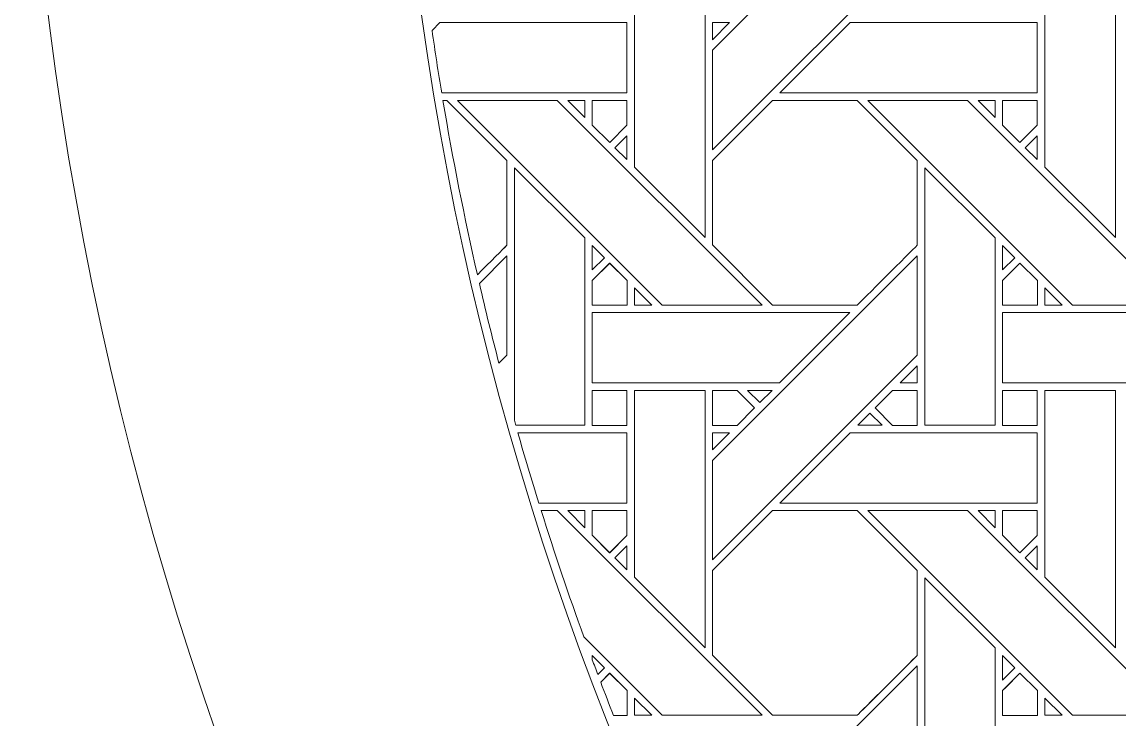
# Model space of a CAD drawing. Header units: inches. Extents: x 4.4 to 20.4, y 1.1 to 17.1.
# Drawn here: x 4.383 to 6.919, y 6.477 to 8.09 of the extents above; entities that cross this region are included whole.
import ezdxf

# ---------------------------------------------------------------- set-up
doc = ezdxf.new("R2010")
doc.units = ezdxf.units.IN
doc.header["$MEASUREMENT"] = 0
doc.layers.add('Design', color=7, linetype='Continuous', lineweight=0)

msp = doc.modelspace()

# ---------------------------------------------------------------- linework, layer by layer
at = {"layer": 'Design'}
for points, knots in [([(12.3829, 17.0948), (7.9646, 17.0948), (4.3829, 13.513), (4.3829, 9.0948), (4.3829, 4.6765), (7.9646, 1.0948), (12.3829, 1.0948), (16.8011, 1.0948), (20.3829, 4.6765), (20.3829, 9.0948), (20.3829, 13.513), (16.8011, 17.0948), (12.3829, 17.0948)], [0, 0, 0, 0, 1, 1, 1, 2, 2, 2, 3, 3, 3, 4, 4, 4, 4]), ([(12.3829, 16.2388), (8.4373, 16.2388), (5.2388, 13.0403), (5.2388, 9.0948), (5.2388, 5.1492), (8.4373, 1.9507), (12.3829, 1.9507), (16.3284, 1.9507), (19.5269, 5.1492), (19.5269, 9.0948), (19.5269, 13.0403), (16.3284, 16.2388), (12.3829, 16.2388)], [0, 0, 0, 0, 1, 1, 1, 2, 2, 2, 3, 3, 3, 4, 4, 4, 4]), ([(6.453, 8.498), (6.453, 8.498), (6.453, 8.2679), (6.453, 8.2679), (6.453, 8.2679), (5.9793, 7.7943), (5.9793, 7.7943), (5.9793, 7.7943), (5.9793, 8.0244), (5.9793, 8.0244), (5.9793, 8.0244), (6.453, 8.498), (6.453, 8.498)], [0, 0, 0, 0, 1, 1, 1, 2, 2, 2, 3, 3, 3, 4, 4, 4, 4]), ([(5.7992, 8.1865), (5.7992, 8.1865), (5.9622, 8.1865), (5.9622, 8.1865), (5.9622, 8.1865), (5.9622, 7.5914), (5.9622, 7.5914), (5.9622, 7.5914), (5.7992, 7.7543), (5.7992, 7.7543), (5.7992, 7.7543), (5.7992, 8.1865), (5.7992, 8.1865)], [0, 0, 0, 0, 1, 1, 1, 2, 2, 2, 3, 3, 3, 4, 4, 4, 4]), ([(6.9109, 8.1865), (6.9109, 8.1865), (6.9109, 7.5914), (6.9109, 7.5914), (6.9109, 7.5914), (6.748, 7.7543), (6.748, 7.7543), (6.748, 7.7543), (6.748, 8.1865), (6.748, 8.1865), (6.748, 8.1865), (6.9109, 8.1865), (6.9109, 8.1865)], [0, 0, 0, 0, 1, 1, 1, 2, 2, 2, 3, 3, 3, 4, 4, 4, 4]), ([(5.3493, 8.0885), (5.3493, 8.0885), (5.7817, 8.0885), (5.7817, 8.0885), (5.7817, 8.0885), (5.7817, 7.9257), (5.7817, 7.9257), (5.7817, 7.9257), (5.3533, 7.9257), (5.3533, 7.9257), (5.3454, 7.9738), (5.338, 8.022), (5.3311, 8.0704), (5.3311, 8.0704), (5.3493, 8.0885), (5.3493, 8.0885)], [0, 0, 0, 0, 1, 1, 1, 2, 2, 2, 3, 3, 3, 4, 4, 4, 5, 5, 5, 5]), ([(5.9793, 8.0487), (5.9793, 8.0487), (5.9793, 8.0885), (5.9793, 8.0885), (5.9793, 8.0885), (6.0191, 8.0885), (6.0191, 8.0885), (6.0191, 8.0885), (5.9793, 8.0487), (5.9793, 8.0487)], [0, 0, 0, 0, 1, 1, 1, 2, 2, 2, 3, 3, 3, 3]), ([(6.7304, 8.0885), (6.7304, 8.0885), (6.7304, 7.9257), (6.7304, 7.9257), (6.7304, 7.9257), (6.1351, 7.9257), (6.1351, 7.9257), (6.1351, 7.9257), (6.298, 8.0885), (6.298, 8.0885), (6.298, 8.0885), (6.7304, 8.0885), (6.7304, 8.0885)], [0, 0, 0, 0, 1, 1, 1, 2, 2, 2, 3, 3, 3, 4, 4, 4, 4]), ([(5.3654, 7.9086), (5.3654, 7.9086), (5.5042, 7.7699), (5.5042, 7.7699), (5.5042, 7.7699), (5.5042, 7.5737), (5.5042, 7.5737), (5.4957, 7.5651), (5.4658, 7.5352), (5.4359, 7.5053), (5.4056, 7.6384), (5.379, 7.7728), (5.3562, 7.9086), (5.3562, 7.9086), (5.3654, 7.9086), (5.3654, 7.9086)], [0, 0, 0, 0, 1, 1, 1, 2, 2, 2, 3, 3, 3, 4, 4, 4, 5, 5, 5, 5]), ([(5.3654, 7.9086), (5.3654, 7.9086), (5.5042, 7.7699), (5.5042, 7.7699), (5.5042, 7.7699), (5.5042, 7.5737), (5.5042, 7.5737), (5.4955, 7.5649), (5.4657, 7.5351), (5.4359, 7.5053), (5.4056, 7.6384), (5.379, 7.7728), (5.3562, 7.9086), (5.3562, 7.9086), (5.3654, 7.9086), (5.3654, 7.9086)], [0, 0, 0, 0, 1, 1, 1, 2, 2, 2, 3, 3, 3, 4, 4, 4, 5, 5, 5, 5]), ([(6.0943, 7.435), (6.0943, 7.435), (5.8633, 7.435), (5.8633, 7.435), (5.8633, 7.435), (5.3897, 7.9086), (5.3897, 7.9086), (5.3897, 7.9086), (5.6207, 7.9086), (5.6207, 7.9086), (5.6207, 7.9086), (6.0943, 7.435), (6.0943, 7.435)], [0, 0, 0, 0, 1, 1, 1, 2, 2, 2, 3, 3, 3, 4, 4, 4, 4]), ([(5.6448, 7.9086), (5.6448, 7.9086), (5.6842, 7.9086), (5.6842, 7.9086), (5.6842, 7.9086), (5.6842, 7.8688), (5.6842, 7.8688), (5.6842, 7.8688), (5.6448, 7.9086), (5.6448, 7.9086)], [0, 0, 0, 0, 1, 1, 1, 2, 2, 2, 3, 3, 3, 3]), ([(5.7816, 7.9086), (5.7816, 7.9086), (5.7816, 7.851), (5.7816, 7.851), (5.7816, 7.851), (5.7417, 7.8111), (5.7417, 7.8111), (5.7417, 7.8111), (5.7014, 7.8514), (5.7014, 7.8514), (5.7014, 7.8514), (5.7014, 7.9086), (5.7014, 7.9086), (5.7014, 7.9086), (5.7816, 7.9086), (5.7816, 7.9086)], [0, 0, 0, 0, 1, 1, 1, 2, 2, 2, 3, 3, 3, 4, 4, 4, 5, 5, 5, 5]), ([(5.7816, 7.851), (5.7816, 7.851), (5.7417, 7.8111), (5.7417, 7.8111), (5.7417, 7.8111), (5.7014, 7.8514), (5.7014, 7.8514), (5.7014, 7.8514), (5.7014, 7.9086), (5.7014, 7.9086), (5.7014, 7.9086), (5.7816, 7.9086), (5.7816, 7.9086), (5.7816, 7.9086), (5.7816, 7.851), (5.7816, 7.851)], [0, 0, 0, 0, 1, 1, 1, 2, 2, 2, 3, 3, 3, 4, 4, 4, 5, 5, 5, 5]), ([(5.9792, 7.5742), (5.9792, 7.5742), (5.9792, 7.7699), (5.9792, 7.7699), (5.9792, 7.7699), (6.118, 7.9086), (6.118, 7.9086), (6.118, 7.9086), (6.3142, 7.9086), (6.3142, 7.9086), (6.3142, 7.9086), (6.4529, 7.7699), (6.4529, 7.7699), (6.4529, 7.7699), (6.4529, 7.5737), (6.4529, 7.5737), (6.4351, 7.5557), (6.3232, 7.444), (6.3142, 7.435), (6.3142, 7.435), (6.1185, 7.435), (6.1185, 7.435), (6.1185, 7.435), (5.9792, 7.5742), (5.9792, 7.5742)], [0, 0, 0, 0, 1, 1, 1, 2, 2, 2, 3, 3, 3, 4, 4, 4, 5, 5, 5, 6, 6, 6, 7, 7, 7, 8, 8, 8, 8]), ([(6.118, 7.9086), (6.118, 7.9086), (6.3142, 7.9086), (6.3142, 7.9086), (6.3142, 7.9086), (6.4529, 7.7699), (6.4529, 7.7699), (6.4529, 7.7699), (6.4529, 7.5737), (6.4529, 7.5737), (6.4351, 7.5557), (6.3232, 7.444), (6.3142, 7.435), (6.3142, 7.435), (6.1185, 7.435), (6.1185, 7.435), (6.1185, 7.435), (5.9792, 7.5742), (5.9792, 7.5742), (5.9792, 7.5742), (5.9792, 7.7699), (5.9792, 7.7699), (5.9792, 7.7699), (6.118, 7.9086), (6.118, 7.9086)], [0, 0, 0, 0, 1, 1, 1, 2, 2, 2, 3, 3, 3, 4, 4, 4, 5, 5, 5, 6, 6, 6, 7, 7, 7, 8, 8, 8, 8]), ([(6.3385, 7.9086), (6.3385, 7.9086), (6.5694, 7.9086), (6.5694, 7.9086), (6.5694, 7.9086), (7.043, 7.435), (7.043, 7.435), (7.043, 7.435), (6.812, 7.435), (6.812, 7.435), (6.812, 7.435), (6.3385, 7.9086), (6.3385, 7.9086)], [0, 0, 0, 0, 1, 1, 1, 2, 2, 2, 3, 3, 3, 4, 4, 4, 4]), ([(6.633, 7.9086), (6.633, 7.9086), (6.633, 7.8688), (6.633, 7.8688), (6.633, 7.8688), (6.5935, 7.9086), (6.5935, 7.9086), (6.5935, 7.9086), (6.633, 7.9086), (6.633, 7.9086)], [0, 0, 0, 0, 1, 1, 1, 2, 2, 2, 3, 3, 3, 3]), ([(6.7304, 7.9086), (6.7304, 7.9086), (6.7304, 7.851), (6.7304, 7.851), (6.7304, 7.851), (6.6904, 7.8111), (6.6904, 7.8111), (6.6904, 7.8111), (6.6501, 7.8514), (6.6501, 7.8514), (6.6501, 7.8514), (6.6501, 7.9086), (6.6501, 7.9086), (6.6501, 7.9086), (6.7304, 7.9086), (6.7304, 7.9086)], [0, 0, 0, 0, 1, 1, 1, 2, 2, 2, 3, 3, 3, 4, 4, 4, 5, 5, 5, 5]), ([(6.6904, 7.8111), (6.6904, 7.8111), (6.6501, 7.8514), (6.6501, 7.8514), (6.6501, 7.8514), (6.6501, 7.9086), (6.6501, 7.9086), (6.6501, 7.9086), (6.7304, 7.9086), (6.7304, 7.9086), (6.7304, 7.9086), (6.7304, 7.851), (6.7304, 7.851), (6.7304, 7.851), (6.6904, 7.8111), (6.6904, 7.8111)], [0, 0, 0, 0, 1, 1, 1, 2, 2, 2, 3, 3, 3, 4, 4, 4, 5, 5, 5, 5]), ([(5.7817, 7.8268), (5.7817, 7.8268), (5.7817, 7.7716), (5.7817, 7.7716), (5.7817, 7.7716), (5.7539, 7.799), (5.7539, 7.799), (5.7539, 7.799), (5.7817, 7.8268), (5.7817, 7.8268)], [0, 0, 0, 0, 1, 1, 1, 2, 2, 2, 3, 3, 3, 3]), ([(6.7304, 7.8268), (6.7304, 7.8268), (6.7304, 7.7716), (6.7304, 7.7716), (6.7304, 7.7716), (6.7027, 7.799), (6.7027, 7.799), (6.7027, 7.799), (6.7304, 7.8268), (6.7304, 7.8268)], [0, 0, 0, 0, 1, 1, 1, 2, 2, 2, 3, 3, 3, 3]), ([(5.5214, 7.1686), (5.5214, 7.1686), (5.5214, 7.7528), (5.5214, 7.7528), (5.5214, 7.7528), (5.6841, 7.5906), (5.6841, 7.5906), (5.6841, 7.5906), (5.6841, 7.157), (5.6841, 7.157), (5.6841, 7.157), (5.5246, 7.157), (5.5246, 7.157), (5.5235, 7.1608), (5.5225, 7.1647), (5.5214, 7.1686)], [0, 0, 0, 0, 1, 1, 1, 2, 2, 2, 3, 3, 3, 4, 4, 4, 5, 5, 5, 5]), ([(6.6329, 7.5906), (6.6329, 7.5906), (6.6329, 7.157), (6.6329, 7.157), (6.6329, 7.157), (6.4701, 7.157), (6.4701, 7.157), (6.4701, 7.157), (6.4701, 7.7528), (6.4701, 7.7528), (6.4701, 7.7528), (6.6329, 7.5906), (6.6329, 7.5906)], [0, 0, 0, 0, 1, 1, 1, 2, 2, 2, 3, 3, 3, 4, 4, 4, 4]), ([(5.7015, 7.5164), (5.7015, 7.5164), (5.7015, 7.5732), (5.7015, 7.5732), (5.7015, 7.5732), (5.7296, 7.5446), (5.7296, 7.5446), (5.7296, 7.5446), (5.7015, 7.5164), (5.7015, 7.5164)], [0, 0, 0, 0, 1, 1, 1, 2, 2, 2, 3, 3, 3, 3]), ([(6.6502, 7.5164), (6.6502, 7.5164), (6.6502, 7.5732), (6.6502, 7.5732), (6.6502, 7.5732), (6.6784, 7.5446), (6.6784, 7.5446), (6.6784, 7.5446), (6.6502, 7.5164), (6.6502, 7.5164)], [0, 0, 0, 0, 1, 1, 1, 2, 2, 2, 3, 3, 3, 3]), ([(5.5042, 7.5492), (5.5042, 7.5492), (5.5042, 7.3192), (5.5042, 7.3192), (5.5042, 7.3192), (5.4857, 7.3007), (5.4857, 7.3007), (5.4698, 7.3619), (5.4547, 7.4235), (5.4404, 7.4853), (5.4404, 7.4853), (5.5042, 7.5492), (5.5042, 7.5492)], [0, 0, 0, 0, 1, 1, 1, 2, 2, 2, 3, 3, 3, 4, 4, 4, 4]), ([(5.9793, 7.0756), (5.9793, 7.0756), (6.453, 7.5492), (6.453, 7.5492), (6.453, 7.5492), (6.453, 7.3192), (6.453, 7.3192), (6.453, 7.3192), (5.9793, 6.8455), (5.9793, 6.8455), (5.9793, 6.8455), (5.9793, 7.0756), (5.9793, 7.0756)], [0, 0, 0, 0, 1, 1, 1, 2, 2, 2, 3, 3, 3, 4, 4, 4, 4]), ([(5.7014, 7.4347), (5.7014, 7.4347), (5.7014, 7.492), (5.7014, 7.492), (5.7014, 7.492), (5.7416, 7.5323), (5.7416, 7.5323), (5.7416, 7.5323), (5.782, 7.492), (5.782, 7.492), (5.782, 7.492), (5.782, 7.4347), (5.782, 7.4347), (5.782, 7.4347), (5.7014, 7.4347), (5.7014, 7.4347)], [0, 0, 0, 0, 1, 1, 1, 2, 2, 2, 3, 3, 3, 4, 4, 4, 5, 5, 5, 5]), ([(5.7014, 7.4347), (5.7014, 7.4347), (5.7014, 7.492), (5.7014, 7.492), (5.7014, 7.492), (5.7418, 7.5323), (5.7418, 7.5323), (5.7418, 7.5323), (5.782, 7.492), (5.782, 7.492), (5.782, 7.492), (5.782, 7.4347), (5.782, 7.4347), (5.782, 7.4347), (5.7014, 7.4347), (5.7014, 7.4347)], [0, 0, 0, 0, 1, 1, 1, 2, 2, 2, 3, 3, 3, 4, 4, 4, 5, 5, 5, 5]), ([(6.6501, 7.4347), (6.6501, 7.4347), (6.6501, 7.492), (6.6501, 7.492), (6.6501, 7.492), (6.6904, 7.5323), (6.6904, 7.5323), (6.6904, 7.5323), (6.7308, 7.492), (6.7308, 7.492), (6.7308, 7.492), (6.7308, 7.4347), (6.7308, 7.4347), (6.7308, 7.4347), (6.6501, 7.4347), (6.6501, 7.4347)], [0, 0, 0, 0, 1, 1, 1, 2, 2, 2, 3, 3, 3, 4, 4, 4, 5, 5, 5, 5]), ([(6.6904, 7.5323), (6.6904, 7.5323), (6.7308, 7.492), (6.7308, 7.492), (6.7308, 7.492), (6.7308, 7.4347), (6.7308, 7.4347), (6.7308, 7.4347), (6.6501, 7.4347), (6.6501, 7.4347), (6.6501, 7.4347), (6.6501, 7.492), (6.6501, 7.492), (6.6501, 7.492), (6.6904, 7.5323), (6.6904, 7.5323)], [0, 0, 0, 0, 1, 1, 1, 2, 2, 2, 3, 3, 3, 4, 4, 4, 5, 5, 5, 5]), ([(5.8391, 7.4349), (5.8391, 7.4349), (5.7994, 7.4349), (5.7994, 7.4349), (5.7994, 7.4349), (5.7994, 7.4747), (5.7994, 7.4747), (5.7994, 7.4747), (5.8391, 7.4349), (5.8391, 7.4349)], [0, 0, 0, 0, 1, 1, 1, 2, 2, 2, 3, 3, 3, 3]), ([(6.7878, 7.4349), (6.7878, 7.4349), (6.7481, 7.4349), (6.7481, 7.4349), (6.7481, 7.4349), (6.7481, 7.4747), (6.7481, 7.4747), (6.7481, 7.4747), (6.7878, 7.4349), (6.7878, 7.4349)], [0, 0, 0, 0, 1, 1, 1, 2, 2, 2, 3, 3, 3, 3]), ([(5.7015, 7.255), (5.7015, 7.255), (5.7015, 7.4177), (5.7015, 7.4177), (5.7015, 7.4177), (6.2972, 7.4177), (6.2972, 7.4177), (6.2972, 7.4177), (6.1344, 7.255), (6.1344, 7.255), (6.1344, 7.255), (5.7015, 7.255), (5.7015, 7.255)], [0, 0, 0, 0, 1, 1, 1, 2, 2, 2, 3, 3, 3, 4, 4, 4, 4]), ([(6.6502, 7.255), (6.6502, 7.255), (6.6502, 7.4177), (6.6502, 7.4177), (6.6502, 7.4177), (7.2459, 7.4177), (7.2459, 7.4177), (7.2459, 7.4177), (7.0831, 7.255), (7.0831, 7.255), (7.0831, 7.255), (6.6502, 7.255), (6.6502, 7.255)], [0, 0, 0, 0, 1, 1, 1, 2, 2, 2, 3, 3, 3, 4, 4, 4, 4]), ([(6.4132, 7.255), (6.4132, 7.255), (6.453, 7.2948), (6.453, 7.2948), (6.453, 7.2948), (6.453, 7.255), (6.453, 7.255), (6.453, 7.255), (6.4132, 7.255), (6.4132, 7.255)], [0, 0, 0, 0, 1, 1, 1, 2, 2, 2, 3, 3, 3, 3]), ([(5.7014, 7.1569), (5.7014, 7.1569), (5.7014, 7.2377), (5.7014, 7.2377), (5.7014, 7.2377), (5.7816, 7.2377), (5.7816, 7.2377), (5.7816, 7.2377), (5.7816, 7.1569), (5.7816, 7.1569), (5.7816, 7.1569), (5.7014, 7.1569), (5.7014, 7.1569)], [0, 0, 0, 0, 1, 1, 1, 2, 2, 2, 3, 3, 3, 4, 4, 4, 4]), ([(5.7014, 7.2377), (5.7014, 7.2377), (5.7816, 7.2377), (5.7816, 7.2377), (5.7816, 7.2377), (5.7816, 7.1569), (5.7816, 7.1569), (5.7816, 7.1569), (5.7014, 7.1569), (5.7014, 7.1569), (5.7014, 7.1569), (5.7014, 7.2377), (5.7014, 7.2377)], [0, 0, 0, 0, 1, 1, 1, 2, 2, 2, 3, 3, 3, 4, 4, 4, 4]), ([(5.9622, 7.2377), (5.9622, 7.2377), (5.9622, 6.6426), (5.9622, 6.6426), (5.9622, 6.6426), (5.7992, 6.8055), (5.7992, 6.8055), (5.7992, 6.8055), (5.7992, 7.2377), (5.7992, 7.2377), (5.7992, 7.2377), (5.9622, 7.2377), (5.9622, 7.2377)], [0, 0, 0, 0, 1, 1, 1, 2, 2, 2, 3, 3, 3, 4, 4, 4, 4]), ([(6.0766, 7.1974), (6.0766, 7.1974), (6.0362, 7.1569), (6.0362, 7.1569), (6.0362, 7.1569), (5.9792, 7.1569), (5.9792, 7.1569), (5.9792, 7.1569), (5.9792, 7.2377), (5.9792, 7.2377), (5.9792, 7.2377), (6.0363, 7.2377), (6.0363, 7.2377), (6.0414, 7.2326), (6.0722, 7.2018), (6.0766, 7.1974)], [0, 0, 0, 0, 1, 1, 1, 2, 2, 2, 3, 3, 3, 4, 4, 4, 5, 5, 5, 5]), ([(6.0766, 7.1974), (6.0766, 7.1974), (6.0362, 7.1569), (6.0362, 7.1569), (6.0362, 7.1569), (5.9792, 7.1569), (5.9792, 7.1569), (5.9792, 7.1569), (5.9792, 7.2377), (5.9792, 7.2377), (5.9792, 7.2377), (6.0363, 7.2377), (6.0363, 7.2377), (6.0415, 7.2325), (6.0723, 7.2017), (6.0766, 7.1974)], [0, 0, 0, 0, 1, 1, 1, 2, 2, 2, 3, 3, 3, 4, 4, 4, 5, 5, 5, 5]), ([(6.0607, 7.2377), (6.0607, 7.2377), (6.1172, 7.2377), (6.1172, 7.2377), (6.1172, 7.2377), (6.0889, 7.2096), (6.0889, 7.2096), (6.0889, 7.2096), (6.0607, 7.2377), (6.0607, 7.2377)], [0, 0, 0, 0, 1, 1, 1, 2, 2, 2, 3, 3, 3, 3]), ([(6.3959, 7.2377), (6.3959, 7.2377), (6.4529, 7.2377), (6.4529, 7.2377), (6.4529, 7.2377), (6.4529, 7.1569), (6.4529, 7.1569), (6.4529, 7.1569), (6.3958, 7.1569), (6.3958, 7.1569), (6.3958, 7.1569), (6.3554, 7.1973), (6.3554, 7.1973), (6.3554, 7.1973), (6.3959, 7.2377), (6.3959, 7.2377)], [0, 0, 0, 0, 1, 1, 1, 2, 2, 2, 3, 3, 3, 4, 4, 4, 5, 5, 5, 5]), ([(6.3554, 7.1973), (6.3554, 7.1973), (6.3959, 7.2377), (6.3959, 7.2377), (6.3959, 7.2377), (6.4529, 7.2377), (6.4529, 7.2377), (6.4529, 7.2377), (6.4529, 7.1569), (6.4529, 7.1569), (6.4529, 7.1569), (6.3958, 7.1569), (6.3958, 7.1569), (6.3958, 7.1569), (6.3554, 7.1973), (6.3554, 7.1973)], [0, 0, 0, 0, 1, 1, 1, 2, 2, 2, 3, 3, 3, 4, 4, 4, 5, 5, 5, 5]), ([(6.6501, 7.2377), (6.6501, 7.2377), (6.7304, 7.2377), (6.7304, 7.2377), (6.7304, 7.2377), (6.7304, 7.1569), (6.7304, 7.1569), (6.7304, 7.1569), (6.6501, 7.1569), (6.6501, 7.1569), (6.6501, 7.1569), (6.6501, 7.2377), (6.6501, 7.2377)], [0, 0, 0, 0, 1, 1, 1, 2, 2, 2, 3, 3, 3, 4, 4, 4, 4]), ([(6.6501, 7.2377), (6.6501, 7.2377), (6.7304, 7.2377), (6.7304, 7.2377), (6.7304, 7.2377), (6.7304, 7.1569), (6.7304, 7.1569), (6.7304, 7.1569), (6.6501, 7.1569), (6.6501, 7.1569), (6.6501, 7.1569), (6.6501, 7.2377), (6.6501, 7.2377)], [0, 0, 0, 0, 1, 1, 1, 2, 2, 2, 3, 3, 3, 4, 4, 4, 4]), ([(6.9109, 7.2377), (6.9109, 7.2377), (6.9109, 6.6426), (6.9109, 6.6426), (6.9109, 6.6426), (6.748, 6.8055), (6.748, 6.8055), (6.748, 6.8055), (6.748, 7.2377), (6.748, 7.2377), (6.748, 7.2377), (6.9109, 7.2377), (6.9109, 7.2377)], [0, 0, 0, 0, 1, 1, 1, 2, 2, 2, 3, 3, 3, 4, 4, 4, 4]), ([(6.3716, 7.157), (6.3716, 7.157), (6.3151, 7.157), (6.3151, 7.157), (6.3151, 7.157), (6.3434, 7.1852), (6.3434, 7.1852), (6.3434, 7.1852), (6.3716, 7.157), (6.3716, 7.157)], [0, 0, 0, 0, 1, 1, 1, 2, 2, 2, 3, 3, 3, 3]), ([(5.5779, 6.977), (5.5611, 7.031), (5.545, 7.0853), (5.5294, 7.1398), (5.5294, 7.1398), (5.7817, 7.1398), (5.7817, 7.1398), (5.7817, 7.1398), (5.7817, 6.977), (5.7817, 6.977), (5.7817, 6.977), (5.5779, 6.977), (5.5779, 6.977)], [0, 0, 0, 0, 1, 1, 1, 2, 2, 2, 3, 3, 3, 4, 4, 4, 4]), ([(6.0191, 7.1398), (6.0191, 7.1398), (5.9793, 7.1), (5.9793, 7.1), (5.9793, 7.1), (5.9793, 7.1398), (5.9793, 7.1398), (5.9793, 7.1398), (6.0191, 7.1398), (6.0191, 7.1398)], [0, 0, 0, 0, 1, 1, 1, 2, 2, 2, 3, 3, 3, 3]), ([(6.298, 7.1398), (6.298, 7.1398), (6.7304, 7.1398), (6.7304, 7.1398), (6.7304, 7.1398), (6.7304, 6.977), (6.7304, 6.977), (6.7304, 6.977), (6.1351, 6.977), (6.1351, 6.977), (6.1351, 6.977), (6.298, 7.1398), (6.298, 7.1398)], [0, 0, 0, 0, 1, 1, 1, 2, 2, 2, 3, 3, 3, 4, 4, 4, 4]), ([(5.5833, 6.9599), (5.5833, 6.9599), (5.6207, 6.9599), (5.6207, 6.9599), (5.6207, 6.9599), (6.0943, 6.4862), (6.0943, 6.4862), (6.0943, 6.4862), (5.8633, 6.4862), (5.8633, 6.4862), (5.8633, 6.4862), (5.6821, 6.6674), (5.6821, 6.6674), (5.6472, 6.764), (5.6142, 6.8614), (5.5833, 6.9599)], [0, 0, 0, 0, 1, 1, 1, 2, 2, 2, 3, 3, 3, 4, 4, 4, 5, 5, 5, 5]), ([(5.6842, 6.9599), (5.6842, 6.9599), (5.6842, 6.9201), (5.6842, 6.9201), (5.6842, 6.9201), (5.6448, 6.9599), (5.6448, 6.9599), (5.6448, 6.9599), (5.6842, 6.9599), (5.6842, 6.9599)], [0, 0, 0, 0, 1, 1, 1, 2, 2, 2, 3, 3, 3, 3]), ([(5.7014, 6.9599), (5.7014, 6.9599), (5.7816, 6.9599), (5.7816, 6.9599), (5.7816, 6.9599), (5.7816, 6.9023), (5.7816, 6.9023), (5.7816, 6.9023), (5.7416, 6.8623), (5.7416, 6.8623), (5.7416, 6.8623), (5.7014, 6.9027), (5.7014, 6.9027), (5.7014, 6.9027), (5.7014, 6.9599), (5.7014, 6.9599)], [0, 0, 0, 0, 1, 1, 1, 2, 2, 2, 3, 3, 3, 4, 4, 4, 5, 5, 5, 5]), ([(5.7418, 6.8623), (5.7418, 6.8623), (5.7014, 6.9027), (5.7014, 6.9027), (5.7014, 6.9027), (5.7014, 6.9599), (5.7014, 6.9599), (5.7014, 6.9599), (5.7816, 6.9599), (5.7816, 6.9599), (5.7816, 6.9599), (5.7816, 6.9023), (5.7816, 6.9023), (5.7816, 6.9023), (5.7418, 6.8623), (5.7418, 6.8623)], [0, 0, 0, 0, 1, 1, 1, 2, 2, 2, 3, 3, 3, 4, 4, 4, 5, 5, 5, 5]), ([(5.9792, 6.6255), (5.9792, 6.6255), (5.9792, 6.8211), (5.9792, 6.8211), (5.9792, 6.8211), (6.1179, 6.9598), (6.1179, 6.9598), (6.1179, 6.9598), (6.3142, 6.9598), (6.3142, 6.9598), (6.3142, 6.9598), (6.4529, 6.8211), (6.4529, 6.8211), (6.4529, 6.8211), (6.4529, 6.6249), (6.4529, 6.6249), (6.4351, 6.607), (6.3232, 6.4952), (6.3142, 6.4862), (6.3142, 6.4862), (6.1185, 6.4862), (6.1185, 6.4862), (6.1185, 6.4862), (5.9792, 6.6255), (5.9792, 6.6255)], [0, 0, 0, 0, 1, 1, 1, 2, 2, 2, 3, 3, 3, 4, 4, 4, 5, 5, 5, 6, 6, 6, 7, 7, 7, 8, 8, 8, 8]), ([(5.9792, 6.8211), (5.9792, 6.8211), (6.1179, 6.9598), (6.1179, 6.9598), (6.1179, 6.9598), (6.3142, 6.9598), (6.3142, 6.9598), (6.3142, 6.9598), (6.4529, 6.8211), (6.4529, 6.8211), (6.4529, 6.8211), (6.4529, 6.6249), (6.4529, 6.6249), (6.4349, 6.6067), (6.323, 6.495), (6.3142, 6.4862), (6.3142, 6.4862), (6.1185, 6.4862), (6.1185, 6.4862), (6.1185, 6.4862), (5.9792, 6.6255), (5.9792, 6.6255), (5.9792, 6.6255), (5.9792, 6.8211), (5.9792, 6.8211)], [0, 0, 0, 0, 1, 1, 1, 2, 2, 2, 3, 3, 3, 4, 4, 4, 5, 5, 5, 6, 6, 6, 7, 7, 7, 8, 8, 8, 8]), ([(6.3385, 6.9599), (6.3385, 6.9599), (6.5694, 6.9599), (6.5694, 6.9599), (6.5694, 6.9599), (7.043, 6.4862), (7.043, 6.4862), (7.043, 6.4862), (6.812, 6.4862), (6.812, 6.4862), (6.812, 6.4862), (6.3385, 6.9599), (6.3385, 6.9599)], [0, 0, 0, 0, 1, 1, 1, 2, 2, 2, 3, 3, 3, 4, 4, 4, 4]), ([(6.633, 6.9599), (6.633, 6.9599), (6.633, 6.92), (6.633, 6.92), (6.633, 6.92), (6.5935, 6.9599), (6.5935, 6.9599), (6.5935, 6.9599), (6.633, 6.9599), (6.633, 6.9599)], [0, 0, 0, 0, 1, 1, 1, 2, 2, 2, 3, 3, 3, 3]), ([(6.7304, 6.9599), (6.7304, 6.9599), (6.7304, 6.9023), (6.7304, 6.9023), (6.7304, 6.9023), (6.6904, 6.8623), (6.6904, 6.8623), (6.6904, 6.8623), (6.6501, 6.9027), (6.6501, 6.9027), (6.6501, 6.9027), (6.6501, 6.9599), (6.6501, 6.9599), (6.6501, 6.9599), (6.7304, 6.9599), (6.7304, 6.9599)], [0, 0, 0, 0, 1, 1, 1, 2, 2, 2, 3, 3, 3, 4, 4, 4, 5, 5, 5, 5]), ([(6.6904, 6.8623), (6.6904, 6.8623), (6.6501, 6.9027), (6.6501, 6.9027), (6.6501, 6.9027), (6.6501, 6.9599), (6.6501, 6.9599), (6.6501, 6.9599), (6.7304, 6.9599), (6.7304, 6.9599), (6.7304, 6.9599), (6.7304, 6.9023), (6.7304, 6.9023), (6.7304, 6.9023), (6.6904, 6.8623), (6.6904, 6.8623)], [0, 0, 0, 0, 1, 1, 1, 2, 2, 2, 3, 3, 3, 4, 4, 4, 5, 5, 5, 5]), ([(5.7817, 6.878), (5.7817, 6.878), (5.7817, 6.8229), (5.7817, 6.8229), (5.7817, 6.8229), (5.7539, 6.8503), (5.7539, 6.8503), (5.7539, 6.8503), (5.7817, 6.878), (5.7817, 6.878)], [0, 0, 0, 0, 1, 1, 1, 2, 2, 2, 3, 3, 3, 3]), ([(6.7304, 6.878), (6.7304, 6.878), (6.7304, 6.8229), (6.7304, 6.8229), (6.7304, 6.8229), (6.7027, 6.8503), (6.7027, 6.8503), (6.7027, 6.8503), (6.7304, 6.878), (6.7304, 6.878)], [0, 0, 0, 0, 1, 1, 1, 2, 2, 2, 3, 3, 3, 3]), ([(6.6329, 6.6419), (6.6329, 6.6419), (6.6329, 6.2082), (6.6329, 6.2082), (6.6329, 6.2082), (6.4701, 6.2082), (6.4701, 6.2082), (6.4701, 6.2082), (6.4701, 6.8041), (6.4701, 6.8041), (6.4701, 6.8041), (6.6329, 6.6419), (6.6329, 6.6419)], [0, 0, 0, 0, 1, 1, 1, 2, 2, 2, 3, 3, 3, 4, 4, 4, 4]), ([(5.7015, 6.6244), (5.7015, 6.6244), (5.7296, 6.5958), (5.7296, 6.5958), (5.7296, 6.5958), (5.7143, 6.5805), (5.7143, 6.5805), (5.71, 6.5919), (5.7057, 6.6033), (5.7015, 6.6148), (5.7015, 6.6148), (5.7015, 6.6244), (5.7015, 6.6244)], [0, 0, 0, 0, 1, 1, 1, 2, 2, 2, 3, 3, 3, 4, 4, 4, 4]), ([(6.6502, 6.5677), (6.6502, 6.5677), (6.6502, 6.6244), (6.6502, 6.6244), (6.6502, 6.6244), (6.6784, 6.5958), (6.6784, 6.5958), (6.6784, 6.5958), (6.6502, 6.5677), (6.6502, 6.5677)], [0, 0, 0, 0, 1, 1, 1, 2, 2, 2, 3, 3, 3, 3]), ([(5.9793, 5.9673), (5.9793, 5.9673), (5.9793, 6.1269), (5.9793, 6.1269), (5.9793, 6.1269), (6.453, 6.6005), (6.453, 6.6005), (6.453, 6.6005), (6.453, 6.3705), (6.453, 6.3705), (6.453, 6.3705), (6.0025, 5.92), (6.0025, 5.92), (5.9947, 5.9357), (5.987, 5.9515), (5.9793, 5.9673)], [0, 0, 0, 0, 1, 1, 1, 2, 2, 2, 3, 3, 3, 4, 4, 4, 5, 5, 5, 5]), ([(5.7209, 6.5628), (5.7209, 6.5628), (5.7416, 6.5836), (5.7416, 6.5836), (5.7416, 6.5836), (5.782, 6.5433), (5.782, 6.5433), (5.782, 6.5433), (5.782, 6.486), (5.782, 6.486), (5.782, 6.486), (5.7506, 6.486), (5.7506, 6.486), (5.7406, 6.5115), (5.7306, 6.5371), (5.7209, 6.5628)], [0, 0, 0, 0, 1, 1, 1, 2, 2, 2, 3, 3, 3, 4, 4, 4, 5, 5, 5, 5]), ([(5.7209, 6.5628), (5.7209, 6.5628), (5.7418, 6.5836), (5.7418, 6.5836), (5.7418, 6.5836), (5.782, 6.5433), (5.782, 6.5433), (5.782, 6.5433), (5.782, 6.486), (5.782, 6.486), (5.782, 6.486), (5.7506, 6.486), (5.7506, 6.486), (5.7406, 6.5115), (5.7306, 6.5371), (5.7209, 6.5628)], [0, 0, 0, 0, 1, 1, 1, 2, 2, 2, 3, 3, 3, 4, 4, 4, 5, 5, 5, 5]), ([(6.6501, 6.486), (6.6501, 6.486), (6.6501, 6.5433), (6.6501, 6.5433), (6.6501, 6.5433), (6.6904, 6.5836), (6.6904, 6.5836), (6.6904, 6.5836), (6.7308, 6.5433), (6.7308, 6.5433), (6.7308, 6.5433), (6.7308, 6.486), (6.7308, 6.486), (6.7308, 6.486), (6.6501, 6.486), (6.6501, 6.486)], [0, 0, 0, 0, 1, 1, 1, 2, 2, 2, 3, 3, 3, 4, 4, 4, 5, 5, 5, 5]), ([(6.6565, 6.5496), (6.6565, 6.5496), (6.6904, 6.5836), (6.6904, 6.5836), (6.6904, 6.5836), (6.7308, 6.5433), (6.7308, 6.5433), (6.7308, 6.5433), (6.7308, 6.486), (6.7308, 6.486), (6.7308, 6.486), (6.6501, 6.486), (6.6501, 6.486), (6.6501, 6.486), (6.6501, 6.5433), (6.6501, 6.5433), (6.6501, 6.5433), (6.6565, 6.5496), (6.6565, 6.5496)], [0, 0, 0, 0, 1, 1, 1, 2, 2, 2, 3, 3, 3, 4, 4, 4, 5, 5, 5, 6, 6, 6, 6]), ([(5.8391, 6.4862), (5.8391, 6.4862), (5.7994, 6.4862), (5.7994, 6.4862), (5.7994, 6.4862), (5.7994, 6.526), (5.7994, 6.526), (5.7994, 6.526), (5.8391, 6.4862), (5.8391, 6.4862)], [0, 0, 0, 0, 1, 1, 1, 2, 2, 2, 3, 3, 3, 3]), ([(6.7878, 6.4862), (6.7878, 6.4862), (6.7481, 6.4862), (6.7481, 6.4862), (6.7481, 6.4862), (6.7481, 6.526), (6.7481, 6.526), (6.7481, 6.526), (6.7878, 6.4862), (6.7878, 6.4862)], [0, 0, 0, 0, 1, 1, 1, 2, 2, 2, 3, 3, 3, 3])]:
    msp.add_open_spline(points, degree=3, knots=knots, dxfattribs=at)

doc.saveas('drawing.dxf')
